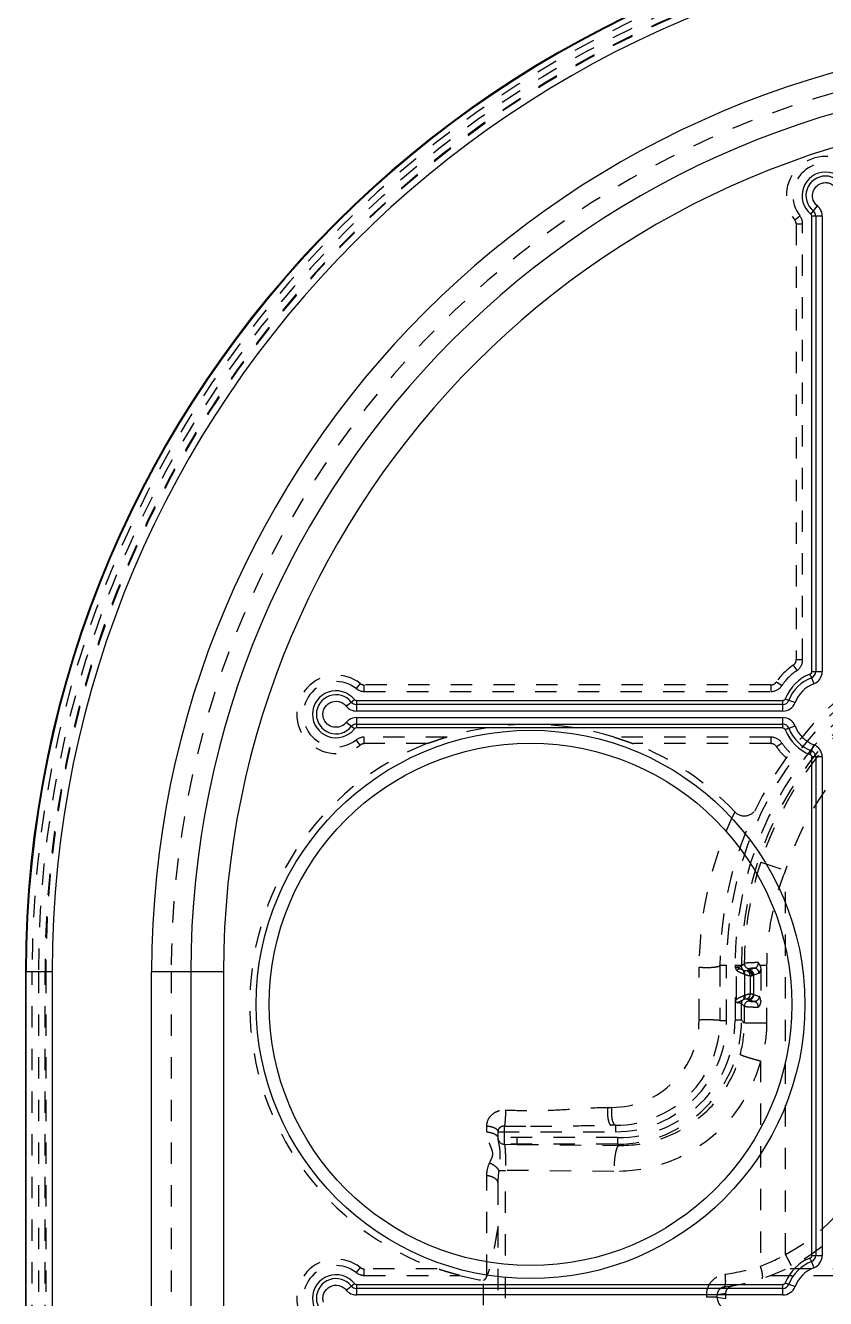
# Model space of a CAD drawing. Header units: millimetres. Extents: x -840 to 1682, y -9216 to -2117.
# Drawn here: x 958.9 to 1020.1, y -2506.9 to -2409.4 of the extents above; entities that cross this region are included whole.
import ezdxf

# ---------------------------------------------------------------- set-up
doc = ezdxf.new("R2010")
doc.units = ezdxf.units.MM
doc.header["$LTSCALE"] = 16.335
doc.linetypes.add('HIDDEN', pattern=[0.2, 0.1, -0.1])
doc.layers.get('0').update_dxf_attribs({"linetype": 'CONTINUOUS'})
doc.layers.add('DEFAULT_2', color=8, linetype='HIDDEN')

msp = doc.modelspace()

# ---------------------------------------------------------------- linework, layer by layer
at = {"color": 7, "linetype": 'Continuous'}
for p, q in [((1018.967, -2423.824), (1019.467, -2423.199)), ((1019.042, -2458.87), (1019.042, -2423.98)), ((1019.842, -2423.98), (1019.042, -2423.98)), ((1019.342, -2423.98), (1019.342, -2458.87)), ((1019.842, -2423.982), (1019.842, -2458.87)), ((1019.042, -2458.87), (1019.842, -2458.87)), ((1018.968, -2459.201), (1018.903, -2459.06)), ((1018.968, -2459.201), (1019.199, -2459.804)), ((983.407, -2461.514), (984.032, -2461.014)), ((984.188, -2461.089), (984.188, -2461.889)), ((984.188, -2461.089), (1016.811, -2461.089)), ((1016.822, -2461.389), (984.188, -2461.389)), ((1016.822, -2461.889), (984.188, -2461.889)), ((1016.822, -2461.889), (1016.822, -2461.089)), ((1017.009, -2460.961), (1017.756, -2461.246)), ((984.032, -2463.264), (983.407, -2462.764)), ((984.188, -2462.389), (984.188, -2463.189)), ((984.188, -2462.889), (1016.822, -2462.889)), ((984.19, -2462.389), (1016.822, -2462.389)), ((1016.822, -2463.189), (1016.822, -2462.389)), ((1016.822, -2463.189), (984.188, -2463.189)), ((1017.153, -2463.263), (1017.013, -2463.327)), ((1017.153, -2463.263), (1017.756, -2463.032)), ((1018.913, -2465.222), (1019.199, -2464.474)), ((1019.842, -2465.408), (1019.042, -2465.408)), ((1019.042, -2503.593), (1019.042, -2465.42)), ((1019.342, -2465.408), (1019.342, -2503.593)), ((1019.842, -2465.408), (1019.842, -2503.593)), ((958.859, -2481.862), (958.859, -2531.862)), ((960.913, -2481.862), (958.859, -2481.862)), ((958.916, -2531.862), (958.916, -2481.862)), ((960.913, -2481.862), (960.913, -2531.862)), ((968.515, -2531.862), (968.515, -2481.862)), ((974.015, -2481.862), (968.515, -2481.862)), ((971.515, -2481.862), (971.515, -2531.862)), ((974.015, -2481.862), (974.015, -2531.862)), ((1018.968, -2503.924), (1018.903, -2503.783)), ((1019.042, -2503.593), (1019.842, -2503.593)), ((1018.968, -2503.924), (1019.199, -2504.527)), ((983.407, -2506.237), (984.032, -2505.737)), ((1017.009, -2505.684), (1017.756, -2505.97)), ((984.188, -2505.812), (984.188, -2506.612)), ((984.188, -2505.812), (1016.811, -2505.812)), ((1016.822, -2506.112), (984.188, -2506.112)), ((1016.822, -2506.612), (984.188, -2506.612)), ((1016.822, -2506.612), (1016.822, -2505.812))]:
    msp.add_line(p, q, dxfattribs=at)
for radius in [21, 20]:
    msp.add_circle((997.515, -2484.362), radius, dxfattribs=at)
for centre, radius, start, end in [((1040.015, -2481.862), 81.156, 90, 180), ((1040.015, -2481.862), 81.099, 90, 180), ((1040.015, -2481.862), 79.102, 90, 180), ((1040.015, -2481.862), 71.5, 90, 180), ((1040.015, -2481.862), 68.5, 90, 180), ((1040.015, -2481.862), 66, 90, 180), ((1020.092, -2422.419), 1.8, 308.68219, 231.31781), ((1020.092, -2422.419), 1.5, 308.68219, 231.31781), ((1018.842, -2423.98), 0.2, 0, 51.31781), ((1018.842, -2423.98), 0.5, 0, 51.31781), ((1018.886, -2423.944), 0.942, 47.56196, 51.3103), ((1018.864, -2423.967), 0.974, 34.30241, 47.52052), ((1018.842, -2458.87), 0.5, 290.92483, 0), ((1018.842, -2458.87), 1, 290.92483, 360), ((1020.092, -2462.139), 3.3, 111.01343, 159.07517), ((1020.092, -2462.139), 3, 110.92483, 159.07517), ((1020.092, -2462.139), 2.5, 110.92483, 159.07517), ((982.627, -2462.139), 1.8, 38.68219, 321.31781), ((982.627, -2462.139), 1.5, 38.68219, 321.31781), ((984.187, -2460.891), 0.998, 218.72036, 269.93192), ((984.188, -2460.889), 0.5, 218.68219, 270), ((984.188, -2460.889), 0.2, 218.68219, 270), ((1016.822, -2460.889), 0.5, 270, 339.07517), ((1016.822, -2460.889), 1, 270, 339.07517), ((984.152, -2463.345), 0.942, 137.56196, 141.3103), ((984.175, -2463.367), 0.974, 124.30241, 137.52052), ((984.188, -2463.389), 0.5, 90, 141.31781), ((1016.822, -2463.389), 1, 20.92483, 90), ((1016.822, -2463.389), 0.5, 20.92483, 90), ((984.188, -2463.389), 0.2, 90, 141.31781), ((1020.092, -2462.139), 3.3, 201.01343, 249.07517), ((1020.092, -2462.139), 3, 200.92483, 249.07517), ((1020.092, -2462.139), 2.5, 200.92483, 249.07517), ((1018.842, -2465.408), 1, 0, 69.07517), ((1018.842, -2465.408), 0.5, 0, 69.07517), ((1020.092, -2506.862), 3.3, 111.01343, 159.07517), ((1018.842, -2503.593), 0.5, 290.92483, 0), ((1018.842, -2503.593), 1, 290.92483, 360), ((1020.092, -2506.862), 3, 110.92483, 159.07517), ((1020.092, -2506.862), 2.5, 110.92483, 159.07517), ((982.627, -2506.862), 1.8, 38.68219, 321.31781), ((982.627, -2506.862), 1.5, 38.68219, 321.31781), ((984.188, -2505.612), 0.2, 218.68219, 270), ((1016.822, -2505.612), 0.5, 270, 339.07517), ((984.187, -2505.614), 0.998, 218.72036, 269.93192), ((984.188, -2505.612), 0.5, 218.68219, 270), ((1016.822, -2505.612), 1, 270, 339.07517)]:
    msp.add_arc(centre, radius, start, end, dxfattribs=at)
for points, knots in [([(1019.475, -2423.209), (1019.335, -2423.096), (1019.108, -2422.791), (1019.059, -2422.226), (1019.308, -2421.717), (1019.63, -2421.514), (1019.802, -2421.461)], [0, 0, 0, 0, 0.250147, 0.500056, 0.749953, 1, 1, 1, 1]), ([(1019.802, -2421.461), (1019.912, -2421.428), (1020.145, -2421.4), (1020.596, -2421.502), (1021.052, -2421.915), (1021.132, -2422.526), (1020.959, -2422.954), (1020.804, -2423.13), (1020.714, -2423.202)], [0, 0, 0, 0, 0.125838, 0.25193, 0.499995, 0.748054, 0.874153, 1, 1, 1, 1]), ([(981.67, -2462.429), (981.636, -2462.319), (981.609, -2462.086), (981.71, -2461.635), (982.123, -2461.178), (982.734, -2461.098), (983.163, -2461.272), (983.339, -2461.427), (983.41, -2461.516)], [0, 0, 0, 0, 0.125838, 0.25193, 0.499995, 0.748054, 0.874153, 1, 1, 1, 1]), ([(983.417, -2462.756), (983.304, -2462.896), (982.999, -2463.123), (982.434, -2463.172), (981.926, -2462.923), (981.722, -2462.601), (981.67, -2462.429)], [0, 0, 0, 0, 0.250147, 0.500056, 0.749953, 1, 1, 1, 1]), ([(981.67, -2507.152), (981.636, -2507.042), (981.609, -2506.809), (981.71, -2506.358), (982.123, -2505.902), (982.734, -2505.822), (983.163, -2505.995), (983.339, -2506.15), (983.41, -2506.24)], [0, 0, 0, 0, 0.125838, 0.25193, 0.499995, 0.748054, 0.874153, 1, 1, 1, 1])]:
    msp.add_open_spline(points, degree=3, knots=knots, dxfattribs=at)
for points in [[(1019.842, -2423.982), (1019.842, -2423.785), (1019.78, -2423.58), (1019.669, -2423.418)], [(1019.042, -2458.87), (1019.042, -2458.923), (1019.017, -2458.98), (1018.978, -2459.016)], [(1018.978, -2459.016), (1018.958, -2459.035), (1018.934, -2459.05), (1018.908, -2459.059)], [(1016.898, -2461.074), (1016.87, -2461.086), (1016.84, -2461.091), (1016.811, -2461.089)], [(1016.965, -2461.029), (1016.946, -2461.049), (1016.923, -2461.064), (1016.898, -2461.074)], [(1017.009, -2460.961), (1016.999, -2460.986), (1016.984, -2461.01), (1016.965, -2461.029)], [(984.19, -2462.389), (983.993, -2462.389), (983.789, -2462.451), (983.626, -2462.562)], [(1016.822, -2463.189), (1016.876, -2463.189), (1016.932, -2463.214), (1016.969, -2463.253)], [(1016.969, -2463.253), (1016.987, -2463.273), (1017.003, -2463.297), (1017.011, -2463.322)], [(1018.913, -2465.222), (1018.938, -2465.231), (1018.962, -2465.247), (1018.982, -2465.266)], [(1018.982, -2465.266), (1019.001, -2465.285), (1019.017, -2465.308), (1019.027, -2465.333)], [(1019.027, -2465.333), (1019.038, -2465.36), (1019.043, -2465.391), (1019.042, -2465.42)], [(1018.978, -2503.739), (1018.958, -2503.758), (1018.934, -2503.773), (1018.908, -2503.782)], [(1019.042, -2503.593), (1019.042, -2503.646), (1019.017, -2503.703), (1018.978, -2503.739)], [(1016.898, -2505.798), (1016.87, -2505.809), (1016.84, -2505.814), (1016.811, -2505.812)], [(1016.965, -2505.753), (1016.946, -2505.772), (1016.923, -2505.788), (1016.898, -2505.798)], [(1017.009, -2505.684), (1016.999, -2505.709), (1016.984, -2505.733), (1016.965, -2505.753)]]:
    msp.add_open_spline(points, degree=3, dxfattribs=at)
at = {"layer": 'DEFAULT_2', "color": 8, "linetype": 'HIDDEN'}
for p, q in [((1017.734, -2424.274), (1018.127, -2423.965)), ((1017.842, -2424.584), (1017.842, -2457.963)), ((1017.842, -2424.584), (1018.342, -2424.584)), ((1018.342, -2457.963), (1018.342, -2424.584)), ((1018.342, -2457.963), (1017.842, -2457.963)), ((1017.617, -2458.381), (1017.892, -2458.798)), ((984.483, -2459.782), (984.173, -2460.175)), ((984.792, -2460.389), (984.792, -2459.889)), ((1015.916, -2459.889), (984.792, -2459.889)), ((1015.916, -2459.889), (1015.916, -2460.389)), ((1016.333, -2459.664), (1016.751, -2459.939)), ((984.792, -2460.389), (1015.916, -2460.389)), ((984.483, -2464.496), (984.173, -2464.103)), ((984.792, -2464.389), (984.792, -2463.889)), ((991.124, -2463.889), (984.792, -2463.889)), ((989.621, -2464.389), (984.792, -2464.389)), ((1015.916, -2463.889), (1003.906, -2463.889)), ((1015.916, -2464.389), (1005.409, -2464.389)), ((1015.916, -2463.889), (1015.916, -2464.389)), ((1016.333, -2464.614), (1016.751, -2464.339)), ((1015.13, -2473.46), (1017.03, -2474.076)), ((1017.03, -2503.504), (1017.03, -2474.078)), ((1012.015, -2481.362), (1012.515, -2481.362)), ((1012.015, -2481.363), (1012.015, -2485.612)), ((1012.515, -2485.612), (1012.515, -2481.362)), ((1013.166, -2481.362), (1013.166, -2481.483)), ((1013.166, -2481.362), (1013.741, -2481.362)), ((1013.665, -2481.438), (1013.665, -2481.362)), ((1013.665, -2481.438), (1013.741, -2481.362)), ((1013.741, -2481.362), (1013.878, -2481.224)), ((1015.134, -2481.362), (1015.586, -2481.362)), ((1015.586, -2481.362), (1015.586, -2485.788)), ((959.359, -2531.862), (959.359, -2481.862)), ((959.857, -2481.862), (959.857, -2531.862)), ((960.357, -2531.862), (960.357, -2481.862)), ((960.412, -2481.862), (960.412, -2531.862)), ((970.015, -2481.862), (970.015, -2531.862)), ((1010.415, -2485.557), (1010.415, -2481.496)), ((1013.274, -2483.863), (1013.274, -2481.74)), ((1013.275, -2481.741), (1013.531, -2481.605)), ((1013.926, -2483.681), (1013.926, -2482.043)), ((1014.277, -2481.625), (1014.159, -2481.743)), ((1014.216, -2481.726), (1014.612, -2481.578)), ((1014.314, -2482.16), (1014.314, -2483.565)), ((1015.009, -2481.978), (1014.612, -2482.126)), ((1014.612, -2483.599), (1014.612, -2482.126)), ((1015.134, -2481.657), (1015.134, -2484.068)), ((1013.166, -2483.863), (1013.166, -2485.574)), ((1013.274, -2483.863), (1013.166, -2483.863)), ((1013.665, -2485.575), (1013.665, -2484.287)), ((1013.877, -2484.499), (1013.665, -2484.287)), ((1014.159, -2483.982), (1014.277, -2484.099)), ((1014.613, -2484.147), (1014.216, -2483.999)), ((1014.612, -2483.599), (1015.009, -2483.747)), ((1013.877, -2484.499), (1013.877, -2485.787)), ((1012.515, -2485.612), (1012.015, -2485.612)), ((1013.665, -2485.575), (1013.166, -2485.575)), ((1013.665, -2485.575), (1013.877, -2485.787)), ((1015.586, -2485.788), (1013.877, -2485.788)), ((1015.115, -2488.691), (1015.115, -2504.4)), ((1003.42, -2492.246), (1003.726, -2492.246)), ((994.171, -2494.129), (994.171, -2493.67)), ((995.015, -2494.076), (995.015, -2494.583)), ((995.514, -2495.06), (995.515, -2493.68)), ((1004.015, -2493.612), (1003.695, -2493.612)), ((1004.015, -2493.612), (1004.015, -2494.112)), ((995.015, -2494.112), (1004.015, -2494.112)), ((1004.177, -2494.563), (995.015, -2494.561)), ((995.514, -2495.06), (995.515, -2495.064)), ((1004.178, -2495.062), (995.514, -2495.06)), ((995.515, -2495.064), (996.482, -2495.077)), ((996.468, -2494.563), (996.468, -2495.062)), ((996.468, -2495.062), (996.482, -2495.077)), ((996.482, -2495.077), (1004.272, -2495.156)), ((1004.178, -2494.563), (1004.178, -2495.062)), ((1004.272, -2495.156), (1004.178, -2495.062)), ((994.171, -2505.151), (994.171, -2497.456)), ((995.087, -2497.069), (995.611, -2497.069)), ((995.611, -2516.656), (995.611, -2497.069)), ((1003.889, -2497.154), (995.611, -2497.069)), ((995.015, -2498.065), (995.015, -2515.66)), ((1017.495, -2504.389), (1017.03, -2503.504)), ((984.483, -2504.505), (984.173, -2504.898)), ((984.792, -2505.112), (984.792, -2504.612)), ((990.361, -2504.612), (984.792, -2504.612)), ((1035.361, -2504.612), (1017.054, -2504.612)), ((984.792, -2505.112), (992.09, -2505.112)), ((993.922, -2507.393), (993.922, -2505.507)), ((1015.9, -2505.112), (1037.09, -2505.112)), ((1010.994, -2506.598), (1010.994, -2506.776)), ((1011.801, -2506.598), (1010.994, -2506.598)), ((1011.801, -2506.776), (1010.994, -2506.776)), ((1012.46, -2506.504), (1011.801, -2506.598)), ((1011.801, -2506.776), (1011.801, -2506.598)), ((1011.801, -2506.776), (1012.46, -2506.885)), ((1012.46, -2506.885), (1012.46, -2506.504))]:
    msp.add_line(p, q, dxfattribs=at)
for centre, radius, start, end in [((1040.015, -2481.862), 80.657, 90, 180), ((1040.015, -2481.862), 80.158, 90, 180), ((1040.015, -2481.862), 79.659, 90, 180), ((1040.015, -2481.862), 79.603, 90, 180), ((1040.015, -2481.862), 70, 90, 180), ((1020.092, -2422.419), 3, 321.78679, 218.21321), ((1020.092, -2422.419), 2.5, 321.78679, 218.21321), ((1017.342, -2424.584), 0.5, 0, 38.21321), ((1017.342, -2424.584), 1, 0, 38.21321), ((1039.515, -2481.362), 27.5, 89.99991, 180), ((1039.515, -2481.362), 27, 90, 180), ((1039.515, -2481.362), 26.349, 90, 180), ((1039.515, -2481.362), 25.85, 90, 180), ((1039.515, -2481.362), 25.634, 90, 162.04523), ((1039.515, -2481.362), 23.636, 90, 162.04904), ((1017.342, -2457.963), 0.5, 303.36701, 0), ((1017.342, -2457.963), 1, 303.36701, 360), ((1020.092, -2462.139), 4.5, 123.36701, 146.63299), ((1020.092, -2462.139), 4, 123.36701, 146.63299), ((982.627, -2462.139), 3, 51.78679, 308.21321), ((982.627, -2462.139), 2.5, 51.78679, 308.21321), ((984.792, -2459.389), 0.5, 231.78679, 270), ((1015.916, -2459.389), 0.5, 270, 326.63299), ((1015.916, -2459.389), 1, 270, 326.63299), ((984.792, -2459.389), 1, 231.78679, 270), ((997.515, -2484.362), 21.448, 72.66362, 107.33638), ((997.515, -2484.362), 21.494, 111.68315, 250.40988), ((984.792, -2464.889), 1, 90, 128.21321), ((984.792, -2464.889), 0.5, 90, 128.21321), ((997.515, -2484.362), 21.494, 43.34505, 68.31685), ((1015.916, -2464.889), 1, 33.36701, 90), ((1015.916, -2464.889), 0.5, 33.36701, 90), ((1020.092, -2462.139), 4.5, 213.36701, 227.81824), ((1020.092, -2462.139), 4, 213.36701, 227.01889), ((1037.648, -2481.495), 27.232, 154.12013, 180.0007), ((1013.874, -2468.922), 1, 223.37305, 334.13304), ((1039.496, -2481.374), 25.619, 162.00766, 179.66475), ((1014.278, -2481.225), 0.401, 179.85983, 269.83439), ((1014.313, -2481.673), 0.823, 22.17426, 39.01156), ((1014.005, -2481.34), 0.432, 273.503, 283.2733), ((1014.369, -2481.261), 0.901, 266.50098, 275.22494), ((1014.278, -2484.5), 0.401, 90.16786, 179.83214), ((1003.727, -2485.557), 6.689, 269.99832, 0.00167), ((1004.015, -2485.612), 8.5, 270, 360), ((1004.015, -2485.612), 8, 270, 0), ((1004.183, -2485.58), 8.983, 269.96244, 0.03764), ((1004.181, -2485.578), 9.484, 269.9821, 0.01736), ((1004.526, -2485.797), 9.351, 345.19409, 0.05947), ((1010.515, -2491.112), 15, 277.01086, 352.70986), ((1010.515, -2491.112), 14, 297.73094, 352.70971), ((997.567, -2361.659), 132.038, 269.10946, 269.98028), ((995.515, -2494.565), 0.499, 180.13324, 269.97703), ((1010.951, -2493.006), 12.131, 290.07495, 300.07403), ((982.627, -2506.862), 3, 51.78679, 308.21321), ((982.627, -2506.862), 2.5, 51.78679, 308.21321), ((984.792, -2504.112), 0.5, 231.78679, 270), ((1010.698, -2491.074), 14.039, 277.02679, 288.33716), ((984.792, -2504.112), 1, 231.78679, 270), ((997.515, -2484.362), 21.448, 255.34658, 260.35443)]:
    msp.add_arc(centre, radius, start, end, dxfattribs=at)
for points, knots in [([(991.124, -2463.889), (990.986, -2463.932), (990.779, -2463.999), (990.504, -2464.09), (990.301, -2464.159), (990.103, -2464.227), (989.941, -2464.283), (989.818, -2464.326), (989.736, -2464.355), (989.671, -2464.374), (989.635, -2464.389), (989.621, -2464.389)], [0, 0, 0, 0, 0.274917, 0.411668, 0.547276, 0.680711, 0.809674, 0.870768, 0.92727, 0.974399, 1, 1, 1, 1]), ([(1003.906, -2463.889), (1004.045, -2463.932), (1004.252, -2463.999), (1004.526, -2464.09), (1004.729, -2464.159), (1004.928, -2464.227), (1005.089, -2464.283), (1005.212, -2464.326), (1005.295, -2464.355), (1005.359, -2464.374), (1005.396, -2464.389), (1005.409, -2464.389)], [0, 0, 0, 0, 0.274917, 0.411669, 0.547278, 0.680713, 0.809676, 0.87077, 0.927272, 0.9744, 1, 1, 1, 1]), ([(1017.03, -2474.078), (1016.561, -2475.236), (1015.834, -2477.632), (1015.586, -2480.125), (1015.586, -2481.362)], [0, 0, 0, 0, 0.502392, 1, 1, 1, 1]), ([(1011.015, -2481.529), (1011.151, -2481.529), (1011.401, -2481.52), (1011.687, -2481.491), (1011.87, -2481.451), (1011.953, -2481.423), (1012.015, -2481.389), (1012.015, -2481.362)], [0, 0, 0, 0, 0.393602, 0.72399, 0.841173, 0.923345, 1, 1, 1, 1]), ([(1014.952, -2481.155), (1014.811, -2481.158), (1014.609, -2481.163), (1014.356, -2481.174), (1014.202, -2481.182), (1014.077, -2481.191), (1013.982, -2481.2), (1013.92, -2481.211), (1013.886, -2481.217), (1013.878, -2481.224)], [0, 0, 0, 0, 0.393648, 0.561008, 0.704271, 0.821357, 0.910363, 0.97005, 1, 1, 1, 1]), ([(1014.612, -2481.578), (1014.653, -2481.573), (1014.738, -2481.557), (1014.911, -2481.446), (1014.951, -2481.269), (1014.952, -2481.155)], [0, 0, 0, 0, 0.208209, 0.426263, 1, 1, 1, 1]), ([(1015.075, -2481.362), (1015.083, -2481.356), (1015.104, -2481.346), (1015.126, -2481.355), (1015.134, -2481.362)], [0, 0, 0, 0, 0.500407, 1, 1, 1, 1]), ([(1010.415, -2481.496), (1010.456, -2481.501), (1010.655, -2481.522), (1010.856, -2481.529), (1011.015, -2481.529)], [0, 0, 0, 0, 0.204123, 1, 1, 1, 1]), ([(1013.166, -2481.483), (1013.228, -2481.483), (1013.342, -2481.481), (1013.478, -2481.474), (1013.567, -2481.464), (1013.615, -2481.457), (1013.645, -2481.449), (1013.663, -2481.443), (1013.665, -2481.438)], [0, 0, 0, 0, 0.367302, 0.683131, 0.806678, 0.902099, 0.966895, 1, 1, 1, 1]), ([(1013.166, -2481.483), (1013.199, -2481.489), (1013.281, -2481.508), (1013.401, -2481.554), (1013.489, -2481.588), (1013.531, -2481.605)], [0, 0, 0, 0, 0.26501, 0.648015, 1, 1, 1, 1]), ([(1013.275, -2481.741), (1013.319, -2481.777), (1013.491, -2481.888), (1013.682, -2481.96), (1013.82, -2482.01)], [0, 0, 0, 0, 0.279353, 1, 1, 1, 1]), ([(1013.531, -2481.605), (1013.584, -2481.631), (1013.67, -2481.67), (1013.757, -2481.707), (1013.787, -2481.724)], [0, 0, 0, 0, 0.632009, 1, 1, 1, 1]), ([(1013.82, -2482.01), (1013.829, -2481.984), (1013.85, -2481.889), (1013.833, -2481.777), (1013.787, -2481.724)], [0, 0, 0, 0, 0.281627, 1, 1, 1, 1]), ([(1013.787, -2481.724), (1013.789, -2481.726), (1013.797, -2481.731), (1013.805, -2481.736), (1013.811, -2481.739)], [0, 0, 0, 0, 0.30405, 1, 1, 1, 1]), ([(1013.926, -2482.043), (1013.929, -2482.015), (1013.924, -2481.904), (1013.872, -2481.794), (1013.811, -2481.739)], [0, 0, 0, 0, 0.258142, 1, 1, 1, 1]), ([(1013.811, -2481.739), (1013.829, -2481.746), (1013.9, -2481.769), (1013.976, -2481.774), (1014.032, -2481.771)], [0, 0, 0, 0, 0.257264, 1, 1, 1, 1]), ([(1013.82, -2482.01), (1013.831, -2482.014), (1013.866, -2482.026), (1013.901, -2482.037), (1013.926, -2482.043)], [0, 0, 0, 0, 0.298712, 1, 1, 1, 1]), ([(1013.926, -2482.043), (1013.957, -2482.062), (1014.079, -2482.123), (1014.215, -2482.154), (1014.314, -2482.16)], [0, 0, 0, 0, 0.264471, 1, 1, 1, 1]), ([(1014.314, -2482.16), (1014.315, -2482.073), (1014.264, -2481.898), (1014.112, -2481.791), (1014.032, -2481.771)], [0, 0, 0, 0, 0.511025, 1, 1, 1, 1]), ([(1014.104, -2481.76), (1014.109, -2481.759), (1014.128, -2481.754), (1014.146, -2481.748), (1014.159, -2481.743)], [0, 0, 0, 0, 0.270269, 1, 1, 1, 1]), ([(1014.451, -2482.158), (1014.451, -2482.062), (1014.381, -2481.868), (1014.197, -2481.77), (1014.104, -2481.76)], [0, 0, 0, 0, 0.506855, 1, 1, 1, 1]), ([(1014.159, -2481.743), (1014.165, -2481.742), (1014.184, -2481.737), (1014.203, -2481.731), (1014.216, -2481.726)], [0, 0, 0, 0, 0.284415, 1, 1, 1, 1]), ([(1014.55, -2482.142), (1014.549, -2482.041), (1014.466, -2481.833), (1014.259, -2481.744), (1014.159, -2481.743)], [0, 0, 0, 0, 0.50391, 1, 1, 1, 1]), ([(1014.612, -2482.126), (1014.611, -2482.024), (1014.527, -2481.814), (1014.317, -2481.727), (1014.216, -2481.726)], [0, 0, 0, 0, 0.501248, 1, 1, 1, 1]), ([(1014.612, -2481.578), (1014.568, -2481.581), (1014.489, -2481.588), (1014.386, -2481.598), (1014.321, -2481.61), (1014.285, -2481.618), (1014.277, -2481.625)], [0, 0, 0, 0, 0.396551, 0.698944, 0.900757, 1, 1, 1, 1]), ([(1014.451, -2482.158), (1014.461, -2482.157), (1014.494, -2482.153), (1014.527, -2482.148), (1014.55, -2482.142)], [0, 0, 0, 0, 0.277557, 1, 1, 1, 1]), ([(1014.612, -2482.126), (1014.608, -2482.127), (1014.588, -2482.134), (1014.567, -2482.139), (1014.55, -2482.142)], [0, 0, 0, 0, 0.215218, 1, 1, 1, 1]), ([(1015.009, -2481.978), (1015.008, -2481.876), (1014.923, -2481.666), (1014.713, -2481.579), (1014.612, -2481.578)], [0, 0, 0, 0, 0.501479, 1, 1, 1, 1]), ([(1015.009, -2481.978), (1015.041, -2481.966), (1015.081, -2481.899), (1015.112, -2481.789), (1015.127, -2481.706), (1015.134, -2481.657)], [0, 0, 0, 0, 0.291623, 0.578972, 1, 1, 1, 1]), ([(1013.274, -2483.863), (1013.249, -2483.883), (1013.206, -2483.937), (1013.206, -2484.007), (1013.216, -2484.037)], [0, 0, 0, 0, 0.501309, 1, 1, 1, 1]), ([(1013.363, -2484.246), (1013.323, -2484.227), (1013.246, -2484.174), (1013.216, -2484.082), (1013.216, -2484.037)], [0, 0, 0, 0, 0.494849, 1, 1, 1, 1]), ([(1013.82, -2483.715), (1013.734, -2483.745), (1013.542, -2483.815), (1013.365, -2483.918), (1013.275, -2483.984)], [0, 0, 0, 0, 0.45199, 1, 1, 1, 1]), ([(1013.363, -2484.246), (1013.362, -2484.232), (1013.382, -2484.205), (1013.423, -2484.171), (1013.484, -2484.143), (1013.55, -2484.11), (1013.629, -2484.074), (1013.707, -2484.038), (1013.765, -2484.013), (1013.787, -2484.001)], [0, 0, 0, 0, 0.086696, 0.171467, 0.33141, 0.481799, 0.620444, 0.85125, 1, 1, 1, 1]), ([(1013.665, -2484.287), (1013.664, -2484.284), (1013.654, -2484.279), (1013.624, -2484.269), (1013.565, -2484.26), (1013.473, -2484.251), (1013.403, -2484.247), (1013.363, -2484.246)], [0, 0, 0, 0, 0.035495, 0.099196, 0.30902, 0.615391, 1, 1, 1, 1]), ([(1013.82, -2483.715), (1013.829, -2483.741), (1013.85, -2483.836), (1013.833, -2483.948), (1013.787, -2484.001)], [0, 0, 0, 0, 0.281627, 1, 1, 1, 1]), ([(1013.811, -2483.986), (1013.81, -2483.987), (1013.801, -2483.991), (1013.793, -2483.996), (1013.787, -2484.001)], [0, 0, 0, 0, 0.196239, 1, 1, 1, 1]), ([(1013.926, -2483.681), (1013.929, -2483.711), (1013.924, -2483.821), (1013.872, -2483.932), (1013.811, -2483.986)], [0, 0, 0, 0, 0.266021, 1, 1, 1, 1]), ([(1014.032, -2483.954), (1013.976, -2483.951), (1013.9, -2483.955), (1013.829, -2483.979), (1013.811, -2483.986)], [0, 0, 0, 0, 0.742626, 1, 1, 1, 1]), ([(1013.926, -2483.681), (1013.919, -2483.683), (1013.883, -2483.693), (1013.848, -2483.705), (1013.82, -2483.715)], [0, 0, 0, 0, 0.199409, 1, 1, 1, 1]), ([(1014.314, -2483.565), (1014.282, -2483.567), (1014.147, -2483.583), (1014.015, -2483.628), (1013.926, -2483.681)], [0, 0, 0, 0, 0.241465, 1, 1, 1, 1]), ([(1014.314, -2483.565), (1014.315, -2483.649), (1014.266, -2483.824), (1014.114, -2483.933), (1014.032, -2483.954)], [0, 0, 0, 0, 0.497156, 1, 1, 1, 1]), ([(1014.159, -2483.982), (1014.151, -2483.978), (1014.109, -2483.964), (1014.066, -2483.956), (1014.032, -2483.954)], [0, 0, 0, 0, 0.213076, 1, 1, 1, 1]), ([(1014.55, -2483.582), (1014.549, -2483.684), (1014.467, -2483.892), (1014.259, -2483.981), (1014.159, -2483.982)], [0, 0, 0, 0, 0.503655, 1, 1, 1, 1]), ([(1014.216, -2483.999), (1014.212, -2483.997), (1014.193, -2483.991), (1014.174, -2483.986), (1014.159, -2483.982)], [0, 0, 0, 0, 0.215757, 1, 1, 1, 1]), ([(1014.216, -2483.999), (1014.317, -2483.998), (1014.527, -2483.911), (1014.611, -2483.701), (1014.612, -2483.599)], [0, 0, 0, 0, 0.4983, 1, 1, 1, 1]), ([(1014.277, -2484.099), (1014.285, -2484.107), (1014.321, -2484.115), (1014.386, -2484.127), (1014.489, -2484.137), (1014.568, -2484.143), (1014.613, -2484.147)], [0, 0, 0, 0, 0.098981, 0.300693, 0.603196, 1, 1, 1, 1]), ([(1014.55, -2483.582), (1014.535, -2483.579), (1014.457, -2483.564), (1014.377, -2483.561), (1014.314, -2483.565)], [0, 0, 0, 0, 0.201282, 1, 1, 1, 1]), ([(1014.55, -2483.582), (1014.556, -2483.584), (1014.577, -2483.589), (1014.598, -2483.594), (1014.612, -2483.599)], [0, 0, 0, 0, 0.284958, 1, 1, 1, 1]), ([(1015.009, -2483.747), (1015.008, -2483.849), (1014.923, -2484.059), (1014.714, -2484.146), (1014.613, -2484.146)], [0, 0, 0, 0, 0.501476, 1, 1, 1, 1]), ([(1014.953, -2484.567), (1014.947, -2484.491), (1014.931, -2484.362), (1014.811, -2484.192), (1014.684, -2484.157), (1014.613, -2484.147)], [0, 0, 0, 0, 0.383116, 0.638144, 1, 1, 1, 1]), ([(1015.134, -2484.068), (1015.134, -2484.159), (1015.101, -2484.34), (1015.009, -2484.498), (1014.953, -2484.567)], [0, 0, 0, 0, 0.506069, 1, 1, 1, 1]), ([(1015.134, -2484.068), (1015.127, -2484.019), (1015.112, -2483.936), (1015.081, -2483.825), (1015.041, -2483.759), (1015.009, -2483.747)], [0, 0, 0, 0, 0.420965, 0.708413, 1, 1, 1, 1]), ([(1013.877, -2484.499), (1013.886, -2484.506), (1013.919, -2484.512), (1013.981, -2484.523), (1014.077, -2484.532), (1014.202, -2484.541), (1014.356, -2484.55), (1014.609, -2484.56), (1014.811, -2484.564), (1014.953, -2484.567)], [0, 0, 0, 0, 0.029965, 0.08961, 0.178595, 0.295686, 0.438951, 0.606304, 1, 1, 1, 1]), ([(1011.015, -2485.543), (1010.957, -2485.543), (1010.757, -2485.544), (1010.557, -2485.55), (1010.415, -2485.557)], [0, 0, 0, 0, 0.291323, 1, 1, 1, 1]), ([(1012.015, -2485.612), (1012.015, -2485.607), (1011.991, -2485.596), (1011.949, -2485.587), (1011.865, -2485.575), (1011.748, -2485.565), (1011.595, -2485.555), (1011.347, -2485.546), (1011.151, -2485.543), (1011.015, -2485.543)], [0, 0, 0, 0, 0.017125, 0.062103, 0.14243, 0.260217, 0.414542, 0.597006, 1, 1, 1, 1]), ([(1015.586, -2485.788), (1015.586, -2486.034), (1015.546, -2487.016), (1015.346, -2487.992), (1015.115, -2488.691)], [0, 0, 0, 0, 0.250508, 1, 1, 1, 1]), ([(1004.272, -2495.156), (1005.304, -2495.17), (1007.389, -2494.864), (1010.205, -2493.428), (1012.413, -2491.141), (1013.299, -2489.199), (1013.567, -2488.187)], [0, 0, 0, 0, 0.248378, 0.497453, 0.747955, 1, 1, 1, 1]), ([(1013.567, -2488.187), (1013.576, -2488.199), (1013.622, -2488.221), (1013.71, -2488.261), (1013.853, -2488.312), (1014.043, -2488.376), (1014.275, -2488.449), (1014.637, -2488.558), (1014.921, -2488.638), (1015.115, -2488.691)], [0, 0, 0, 0, 0.028668, 0.088494, 0.181562, 0.305825, 0.457394, 0.629039, 1, 1, 1, 1]), ([(1015.115, -2488.691), (1014.791, -2489.915), (1013.722, -2492.265), (1011.059, -2495.038), (1007.659, -2496.788), (1005.137, -2497.166), (1003.889, -2497.154)], [0, 0, 0, 0, 0.251979, 0.502501, 0.751631, 1, 1, 1, 1]), ([(994.171, -2493.67), (994.171, -2493.503), (994.247, -2493.16), (994.574, -2492.742), (995.052, -2492.48), (995.42, -2492.432), (995.604, -2492.441)], [0, 0, 0, 0, 0.239136, 0.482867, 0.73669, 1, 1, 1, 1]), ([(995.604, -2492.441), (995.601, -2492.662), (995.587, -2492.996), (995.553, -2493.409), (995.53, -2493.6), (995.515, -2493.68)], [0, 0, 0, 0, 0.534904, 0.803679, 1, 1, 1, 1]), ([(995.604, -2492.441), (996.259, -2492.47), (997.571, -2492.504), (999.535, -2492.448), (1001.482, -2492.32), (1002.777, -2492.246), (1003.42, -2492.246)], [0, 0, 0, 0, 0.251509, 0.502985, 0.753274, 1, 1, 1, 1]), ([(1003.42, -2492.246), (1003.417, -2492.274), (1003.405, -2492.395), (1003.4, -2492.518), (1003.4, -2492.612)], [0, 0, 0, 0, 0.22858, 1, 1, 1, 1]), ([(1003.4, -2492.612), (1003.4, -2492.743), (1003.414, -2492.989), (1003.465, -2493.275), (1003.534, -2493.457), (1003.589, -2493.558), (1003.655, -2493.612), (1003.695, -2493.612)], [0, 0, 0, 0, 0.358871, 0.677202, 0.798341, 0.89003, 1, 1, 1, 1]), ([(1003.726, -2492.246), (1003.723, -2492.273), (1003.71, -2492.395), (1003.705, -2492.518), (1003.705, -2492.612)], [0, 0, 0, 0, 0.225934, 1, 1, 1, 1]), ([(1003.705, -2492.612), (1003.705, -2492.737), (1003.719, -2492.978), (1003.77, -2493.26), (1003.841, -2493.446), (1003.9, -2493.553), (1003.972, -2493.612), (1004.015, -2493.612)], [0, 0, 0, 0, 0.341706, 0.657785, 0.782942, 0.880096, 1, 1, 1, 1]), ([(994.171, -2493.669), (994.284, -2493.677), (994.447, -2493.7), (994.651, -2493.761), (994.848, -2493.843), (995.02, -2493.981), (995.015, -2494.104)], [0, 0, 0, 0, 0.339868, 0.493465, 0.631637, 1, 1, 1, 1]), ([(995.515, -2493.68), (995.391, -2493.673), (995.192, -2493.735), (995.042, -2493.934), (995.015, -2494.054), (995.015, -2494.112)], [0, 0, 0, 0, 0.512409, 0.759249, 1, 1, 1, 1]), ([(997.522, -2493.696), (998.552, -2493.693), (1000.61, -2493.67), (1002.667, -2493.612), (1003.695, -2493.612)], [0, 0, 0, 0, 0.500571, 1, 1, 1, 1]), ([(994.171, -2494.129), (994.28, -2494.137), (994.44, -2494.162), (994.642, -2494.223), (994.846, -2494.308), (995.015, -2494.455), (995.015, -2494.583)], [0, 0, 0, 0, 0.323981, 0.479399, 0.620954, 1, 1, 1, 1]), ([(994.378, -2496.504), (994.42, -2496.415), (994.509, -2496.24), (994.605, -2496.01), (994.63, -2495.811), (994.611, -2495.604), (994.52, -2495.355), (994.39, -2495.062), (994.235, -2494.663), (994.171, -2494.342), (994.171, -2494.129)], [0, 0, 0, 0, 0.118143, 0.237013, 0.29702, 0.358213, 0.484615, 0.614068, 0.743849, 1, 1, 1, 1]), ([(995.015, -2494.583), (995.015, -2494.7), (995.076, -2494.989), (995.176, -2495.534), (995.181, -2496.255), (995.121, -2496.793), (995.087, -2497.069)], [0, 0, 0, 0, 0.14014, 0.350806, 0.666156, 1, 1, 1, 1]), ([(995.515, -2495.067), (995.52, -2495.071), (995.527, -2495.091), (995.536, -2495.127), (995.544, -2495.18), (995.555, -2495.284), (995.568, -2495.452), (995.582, -2495.696), (995.594, -2495.991), (995.606, -2496.455), (995.61, -2496.818), (995.611, -2497.069)], [0, 0, 0, 0, 0.010652, 0.029185, 0.055969, 0.090988, 0.184929, 0.308045, 0.456625, 0.625718, 1, 1, 1, 1]), ([(1004.272, -2495.156), (1004.245, -2495.164), (1004.187, -2495.217), (1004.123, -2495.343), (1004.059, -2495.536), (1003.976, -2495.907), (1003.912, -2496.454), (1003.892, -2496.915), (1003.889, -2497.154)], [0, 0, 0, 0, 0.0406, 0.106912, 0.205011, 0.333116, 0.655022, 1, 1, 1, 1]), ([(994.171, -2497.456), (994.171, -2497.375), (994.187, -2497.049), (994.273, -2496.726), (994.378, -2496.504)], [0, 0, 0, 0, 0.247832, 1, 1, 1, 1]), ([(994.378, -2496.504), (994.529, -2496.564), (994.799, -2496.716), (995.017, -2496.944), (995.087, -2497.069)], [0, 0, 0, 0, 0.531988, 1, 1, 1, 1]), ([(994.171, -2497.456), (994.281, -2497.466), (994.492, -2497.512), (994.771, -2497.639), (994.962, -2497.833), (995.015, -2497.992), (995.015, -2498.065)], [0, 0, 0, 0, 0.294262, 0.573303, 0.807417, 1, 1, 1, 1]), ([(995.087, -2497.069), (995.075, -2497.15), (995.031, -2497.48), (995.015, -2497.813), (995.015, -2498.065)], [0, 0, 0, 0, 0.24571, 1, 1, 1, 1]), ([(995.015, -2501.625), (995.015, -2501.612), (995.014, -2501.587), (995.015, -2501.561), (995.004, -2501.523), (994.987, -2501.582), (994.978, -2501.618), (994.964, -2501.684), (994.952, -2501.749), (994.935, -2501.844), (994.914, -2501.965), (994.888, -2502.113), (994.863, -2502.262), (994.838, -2502.41), (994.804, -2502.605), (994.762, -2502.844), (994.696, -2503.207), (994.612, -2503.631), (994.507, -2504.097), (994.374, -2504.602), (994.262, -2504.949), (994.171, -2505.151)], [0, 0, 0, 0, 0.01055, 0.018751, 0.023735, 0.032263, 0.046718, 0.06351, 0.081534, 0.100293, 0.139033, 0.178545, 0.218261, 0.257861, 0.29714, 0.37421, 0.448734, 0.588523, 0.714412, 0.825301, 1, 1, 1, 1]), ([(992.09, -2505.112), (991.933, -2505.071), (991.698, -2505.008), (991.387, -2504.919), (991.156, -2504.851), (990.929, -2504.783), (990.743, -2504.726), (990.6, -2504.681), (990.503, -2504.652), (990.429, -2504.629), (990.384, -2504.617), (990.367, -2504.612), (990.361, -2504.612)], [0, 0, 0, 0, 0.270583, 0.405386, 0.53937, 0.671759, 0.800789, 0.862701, 0.920962, 0.971232, 0.989837, 1, 1, 1, 1]), ([(1015.238, -2505.349), (1015.25, -2505.346), (1015.272, -2505.317), (1015.282, -2505.255), (1015.284, -2505.162), (1015.265, -2504.984), (1015.211, -2504.725), (1015.15, -2504.511), (1015.115, -2504.4)], [0, 0, 0, 0, 0.036858, 0.098359, 0.193097, 0.319841, 0.64506, 1, 1, 1, 1]), ([(994.171, -2505.151), (994.136, -2505.229), (994.069, -2505.359), (993.972, -2505.474), (993.922, -2505.507)], [0, 0, 0, 0, 0.589495, 1, 1, 1, 1]), ([(1010.994, -2506.598), (1010.994, -2506.403), (1011.068, -2506.011), (1011.381, -2505.507), (1011.849, -2505.147), (1012.225, -2505.031), (1012.416, -2505.008)], [0, 0, 0, 0, 0.251962, 0.50278, 0.752032, 1, 1, 1, 1]), ([(1012.346, -2506), (1012.378, -2505.996), (1012.412, -2505.92), (1012.432, -2505.822), (1012.452, -2505.632), (1012.449, -2505.359), (1012.43, -2505.128), (1012.416, -2505.008)], [0, 0, 0, 0, 0.095434, 0.190216, 0.317377, 0.644527, 1, 1, 1, 1]), ([(1012.726, -2508.759), (1012.493, -2508.725), (1012.033, -2508.573), (1011.462, -2508.124), (1011.084, -2507.499), (1010.994, -2507.016), (1010.994, -2506.776)], [0, 0, 0, 0, 0.247982, 0.497282, 0.748088, 1, 1, 1, 1]), ([(1012.058, -2506.112), (1011.983, -2506.165), (1011.851, -2506.31), (1011.801, -2506.501), (1011.801, -2506.598)], [0, 0, 0, 0, 0.484842, 1, 1, 1, 1]), ([(1011.801, -2506.776), (1011.801, -2506.943), (1011.892, -2507.281), (1012.133, -2507.532), (1012.274, -2507.62)], [0, 0, 0, 0, 0.501627, 1, 1, 1, 1]), ([(1012.346, -2506.001), (1012.321, -2506.004), (1012.219, -2506.023), (1012.122, -2506.067), (1012.058, -2506.112)], [0, 0, 0, 0, 0.243795, 1, 1, 1, 1]), ([(1012.46, -2506.504), (1012.46, -2506.366), (1012.562, -2506.081), (1012.826, -2505.934), (1012.963, -2505.911)], [0, 0, 0, 0, 0.499955, 1, 1, 1, 1])]:
    msp.add_open_spline(points, degree=3, knots=knots, dxfattribs=at)
for points in [[(1015.075, -2481.362), (1015.113, -2481.455), (1015.134, -2481.557), (1015.134, -2481.657)], [(1013.166, -2481.483), (1013.196, -2481.571), (1013.231, -2481.658), (1013.274, -2481.74)], [(1013.787, -2481.724), (1013.712, -2481.652), (1013.666, -2481.542), (1013.665, -2481.438)], [(1013.275, -2483.984), (1013.254, -2484), (1013.234, -2484.018), (1013.216, -2484.037)], [(1013.665, -2484.287), (1013.666, -2484.183), (1013.712, -2484.073), (1013.787, -2484.001)]]:
    msp.add_open_spline(points, degree=3, dxfattribs=at)

doc.saveas('drawing.dxf')
